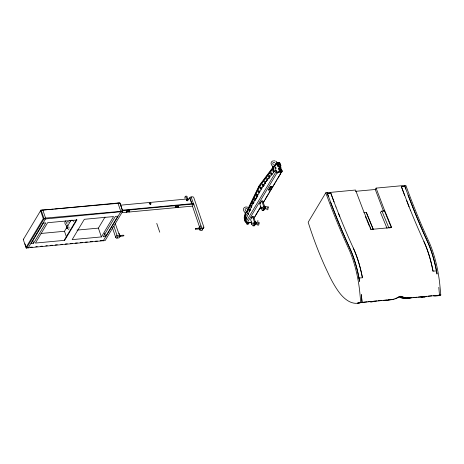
<?xml version="1.0" encoding="UTF-8"?>
<svg xmlns="http://www.w3.org/2000/svg" width="464" height="464" viewBox="0 0 464 464"><rect width="100%" height="100%" fill="white"/><g stroke="black" fill="none" stroke-linecap="round" stroke-linejoin="round"><path stroke-width="0.7" d="M123.47 235.468L123.656 235.161L123.824 235.654M45.634 218.544L45.547 218.933L120.75 211.752M195.715 228.561L195.733 229.054M66.578 226.577C66.294 226.148 68.017 225.121 68.162 226.188M245.253 213.411L245.526 212.657L246.604 212.692M272.994 167.255C271.956 167.028 274.265 165.567 274.34 166.779M186.041 197.229L185.936 196.893L186.383 197.873M258.941 224.431L258.761 224.86M187.549 198.818L187.212 198.998A0.626 0.493 30.9 0 0 187.172 199.839A0.626 0.493 30.9 0 0 188.094 199.752A0.626 0.493 30.9 0 0 187.502 198.969L187.404 198.969M251.001 222.581L251.488 222.291L251.279 222.552M277.559 172.857L277.768 172.596L277.484 172.875M123.766 235.909L123.778 235.347M195.675 229.007L195.773 228.549L195.651 228.938M251.569 222.447A1.044 0.818 30.9 0 1 251.331 222.5L247.097 222.894A1.044 0.818 30.9 0 1 245.856 222.105L245.607 221.374A1.044 0.435 84.7 0 1 245.601 220.023L252.857 203.447L266.052 181.407L275.239 170.503L275.709 170.456A1.044 0.435 84.7 0 1 276.295 170.851L277.165 171.976L281.515 171.552L281.474 170.369A1.044 0.435 84.7 0 0 280.888 169.975A1.56 0.655 84.7 0 0 280.882 167.777L280.273 165.99L278.493 166.373L277.745 164.163A2.291 0.957 84.7 0 0 276.428 163.34L273.818 166.814M186.754 199.682L186.777 200.158M245.166 214.629L244.54 215.928A2.813 1.177 84.7 0 0 244.534 219.652L245.282 221.856L246.413 221.751M246.111 212.68L258.987 186.035L259.625 185.977L259.788 186.389L247.074 212.738M245.334 215.041L244.702 216.34A2.291 0.957 84.7 0 0 244.696 219.373L245.282 221.856M246.587 212.442L259.15 186.453L258.987 186.035M259.475 186.29L259.625 185.977M245.798 215.348L245.346 216.282A2.291 0.957 84.7 0 0 245.34 219.315L245.653 220.238M27.985 247.596L26.112 248.014L26.605 247.921L43.894 219.037L45.588 218.88L28.229 247.834M33.588 243.229L45.768 222.882L43.314 223.114L31.134 243.461L33.588 243.229L32.671 240.526M66.654 237.62L64.496 231.275L66.712 227.58M67.819 225.73L71.137 220.18M64.664 240.34L76.844 219.994L76.659 219.443L64.479 239.789L64.664 240.34L35.426 243.061L47.606 222.714L76.844 219.994M101.39 236.918L113.57 216.572L84.326 219.298L72.152 239.639L101.39 236.918L98.397 228.12L105.038 217.024M105.682 236.518L117.862 216.172L115.403 216.404L103.223 236.75L105.682 236.518L104.528 233.137M103.252 240.781L120.698 211.891L122.798 211.375L119.886 202.82L54.711 209.003M103.414 240.77L105.108 240.613L122.716 211.248L120.014 203.313M126.568 210.975L126.243 211.526L126.486 212.251L126.817 211.7L126.568 210.975L129.392 210.714L129.642 211.433L129.311 211.984M129.067 211.265L129.392 210.714M115.269 223.654L118.865 233.63A1.044 0.47 -18.8 0 1 119.474 234.094L120.222 236.292L119.596 237.336A1.044 0.47 -18.8 0 1 118.326 237.974L116.916 238.107A1.044 0.818 30.9 0 1 115.675 237.319L116.957 235.173L113.924 226.264M116.916 238.107L118.198 235.961L119.613 235.834A1.044 0.47 -18.8 0 1 120.222 236.292M175.514 206.422L175.189 206.973L175.433 207.692L175.763 207.141L175.514 206.422L178.338 206.155L178.582 206.88L178.257 207.431L178.008 206.706L178.338 206.155M202.872 228.694L203.835 227.082L193.801 197.612A1.044 0.818 30.9 0 0 192.566 196.817L191.151 196.951A1.044 0.47 -18.8 0 0 189.88 197.589L189.254 198.633A1.044 0.47 -18.8 0 0 189.202 198.836M192.456 203.638L192.125 204.189L189.88 197.589M199.711 227.441L192.45 206.115L193.737 203.974L121.957 210.656M199.184 228.027A1.044 0.47 -18.8 0 1 199.137 227.667L199.764 226.618A1.044 0.47 -18.8 0 1 201.034 225.985L193.737 203.974M202.553 229.228A1.044 0.818 30.9 0 1 201.91 230.196L200.5 230.324A1.044 0.47 -18.8 0 1 199.885 229.866L200.512 228.822A1.044 0.47 -18.8 0 1 201.782 228.184L203.197 228.05A1.044 0.818 30.9 0 0 203.835 227.082M201.91 230.196L203.197 228.05M254.063 202.176L253.327 203.4L252.857 203.447M255.159 200.338L257.729 196.057M263.587 186.261L264.323 185.037M278.684 164.935L279.792 164.575M278.696 165.027L278.551 163.833A2.813 1.177 84.7 0 0 277.188 162.586M278.493 166.373L277.907 163.891A2.813 1.177 84.7 0 0 276.295 162.881L274.12 165.77M246.123 221.56L246.564 223.619A1.56 0.655 84.7 0 0 247.509 224.118L248.594 222.302M245.856 222.105L276.074 171.622L275.825 170.891A1.044 0.435 84.7 0 0 275.239 170.503M280.273 165.99L280.111 166.263L280.917 165.886L280.169 163.682A2.813 1.177 84.7 0 0 278.551 162.667M247.097 222.894L277.31 172.417L281.549 172.022A1.044 0.818 30.9 0 0 282.187 171.054L281.944 170.323A1.044 0.435 84.7 0 0 281.358 169.928L279.508 171.61M251.175 217.993L251.911 216.763M259.649 203.835L260.756 201.985M278.812 171.819L279.896 170.004A1.56 0.655 84.7 0 0 279.943 167.864L279.334 166.077M252.433 224.999A2.082 0.87 84.7 0 0 253.686 225.661L254.632 225.574L255.223 224.582A2.082 0.87 84.7 0 0 255.281 221.722L253.454 216.357L252.515 216.444L250.606 219.634L251.743 222.987M261.713 209.496A2.082 0.87 84.7 0 0 262.972 210.151L263.912 210.064L264.503 209.078A2.082 0.87 84.7 0 0 264.561 206.219L262.734 200.848L261.795 200.935L259.886 204.125L261.029 207.483M270.454 186.476L268.54 189.666L268.691 190.107L269.636 190.02L271.544 186.83L271.394 186.389L270.454 186.476L270.599 186.917L268.691 190.107M249.533 222.215L248.449 224.031A1.56 0.655 84.7 0 1 247.643 223.845M279.751 171.732L280.836 169.917M251.331 222.5C252.12 221.519 249.963 222.558 251.204 222.575M253.785 218.405L260.855 206.59M263.088 202.855L281.549 172.022M254.922 216.607L260.449 207.373M263.395 202.449L264.503 200.605M265.24 199.369L268.186 194.445M268.923 193.215L270.031 191.365M270.767 190.136L275.187 182.752M275.923 181.517L277.031 179.672M277.768 178.443L280.714 173.513M281.364 172.446L282.187 171.054M253.686 225.661L254.284 224.669A2.082 0.87 84.7 0 0 254.342 221.809L252.515 216.444M262.972 210.151L263.564 209.165A2.082 0.87 84.7 0 0 263.622 206.306L261.795 200.935M405.826 189.115L404.544 185.467L376.101 188.111L384.093 209.142L391.662 227.505L371.107 229.419L363.538 211.056L355.54 190.025L325.78 192.827L308.171 222.244A256.482 107.48 84.7 0 0 327.741 272.339A114.608 48.024 84.7 0 0 337.688 290.348A72.964 30.578 84.7 0 0 360.754 302.487L391.233 299.715A21.327 19.36 85.2 0 0 399.405 296.734A2.999 2.72 85.2 0 1 400.554 296.31A2.999 2.72 85.2 0 1 401.76 296.513A21.327 19.36 85.2 0 0 410.338 297.94M328.379 196.324L327.097 192.676M334.022 201.939L330.786 193.128L327.358 193.447M383.571 211.3L375.277 189.486L376.101 188.111M404.614 195.367L401.348 186.615L404.805 186.238M408.042 195.048L413.801 209.803A520.654 218.179 84.7 0 0 427.298 241.193A72.778 30.496 84.7 0 1 436.427 270.866L437.053 274.102L436.462 270.843A72.964 30.578 84.7 0 0 427.315 241.129A520.492 218.109 84.7 0 1 408.859 197.096L404.544 185.467M53.285 209.136L40.722 210.192L42.903 210.233L45.6 218.167L43.906 218.324L43.894 219.037M273.25 166.93L259.347 185.432L259.48 185.896L260.124 185.832L273.134 168.536M259.48 185.896L272.519 168.548M260.165 185.136L259.985 185.374A8.949 3.753 84.7 0 1 260.165 185.159L260.316 185.594M274.415 166.831L277.066 163.282A2.291 0.957 84.7 0 1 277.275 163.09M281.416 172.405C280.807 171.506 281.143 172.956 280.911 172.486M247.793 222.784C247.283 222.221 247.3 223.271 247.817 222.633M268.818 178.634L269.735 177.544M73.898 220.945L73.219 221.403M68.956 229.193L68.457 229.593M195.68 228.59L196.034 228.822L195.727 229.117M199.984 228.856L199.822 228.068L199.938 228.874L196.423 229.199M268.041 209.357L267.334 209.798L266.649 209.479M42.555 210.134L42.845 210.157M117.665 203.145L118.042 203.342L42.833 210.082M258.564 225.098L257.369 224.982M391.662 227.505L391.349 227.638L384.401 210.818L381.913 211.05L380.399 212.274L387.04 228.34M23.606 239.105L23.368 239.644M277.629 172.823C278.528 172.057 276.393 172.55 277.339 172.892M330.594 202.258L336.354 217.013A520.654 218.179 84.7 0 0 349.85 248.402A72.778 30.496 84.7 0 1 358.979 278.075L362.448 277.733A72.883 30.543 84.7 0 0 353.307 248.02A520.573 218.144 84.7 0 1 339.81 216.63L338.517 213.382M423.87 241.512A72.778 30.496 84.7 0 1 433.005 271.185L433.045 271.162A72.883 30.543 84.7 0 0 423.899 241.448A520.573 218.144 84.7 0 1 410.402 210.059M358.979 278.075L359.014 278.058A72.964 30.578 84.7 0 0 349.868 248.339A520.492 218.109 84.7 0 1 331.412 204.305L327.079 192.705M436.427 270.866L433.005 271.185M257.305 220.957L258.181 220.945M277.536 172.782L277.24 172.828M421.938 297.14L422.46 297.035M386.419 300.405L391.193 299.512M357.471 303.096L367.105 301.844M357.483 303.201L362.053 302.366L361.346 294.57L362.065 302.435L361.456 302.366M434.919 295.887L439.512 295.22L438.793 287.361M439.501 295.156L434.93 295.991A72.964 30.578 84.7 0 1 433.596 295.928M371.913 301.751L374.97 301.455L370.533 301.931L372.047 301.733M422.344 297.041L420.947 297.238L425.384 296.763L423.986 296.954M425.053 296.798L422.275 297.088M276.556 163.989L276.399 163.525M278.864 164.749L279.838 164.662L279.508 163.74A2.813 1.177 84.7 0 0 277.89 162.731M278.661 166.095L280.917 165.886M275.825 170.891L276.295 170.851M281.474 170.369L281.944 170.323M266.052 181.407L266.522 181.36M259.15 186.453L259.788 186.389M270.599 186.917L271.544 186.83M117.943 203.093L119.706 203.081M120.495 205.192L186.447 199.05M187.879 198.917L190.031 198.714L191.765 203.8M122.009 210.198L193.395 203.551L191.151 196.951M122.409 211.016L120.715 211.172L118.013 203.238M404.527 185.496L405.826 185.374A520.492 218.109 84.7 0 0 428.614 241.007A72.964 30.578 84.7 0 1 439.75 283.939L440.8 295.034A72.964 30.578 84.7 0 1 436.224 295.87M126.817 211.7L129.642 211.433M175.763 207.141L178.582 206.88M327.329 193.505L330.751 193.186M401.348 186.615L404.776 186.296M122.107 212.663L192.45 206.115M355.43 191.336L375.277 189.486M263.622 206.306L264.561 206.219M263.564 209.165L264.503 209.078M40.983 233.467L64.496 231.275M77.018 230.109L98.397 228.12M245.601 220.023L246.071 219.977A1.044 0.435 84.7 0 0 246.013 220.156M254.342 221.809L255.281 221.722M363.84 212.732L366.328 212.5L373.323 229.616M120.275 235.463L123.093 235.202M196.347 228.381L199.909 228.062M119.648 236.344L123.163 236.019M254.284 224.669L255.223 224.582M30.102 247.295L32.248 247.097M35.827 246.761L37.253 246.628M40.832 246.297L42.265 246.164M45.843 245.827L47.27 245.694M50.135 245.433L52.281 245.23M55.141 244.963L57.287 244.766M60.865 244.429L62.292 244.296M65.157 244.029L67.303 243.832M70.163 243.565L72.309 243.368M75.168 243.101L77.314 242.898M80.179 242.631L82.325 242.434M85.185 242.167L87.331 241.964M90.19 241.703L92.336 241.5M95.201 241.234L97.347 241.036M100.207 240.77L102.353 240.567M26.605 247.921L28.298 247.764M372.035 229.436L373.276 229.32L366.328 212.5M390.729 227.696L388.867 227.87L381.913 211.05M368.515 301.71L372.047 301.38M373.456 301.252L376.988 300.921M378.398 300.788L381.93 300.463M383.339 300.33L386.872 299.999M388.281 299.872L390.404 299.674M412.078 297.656L405.959 298.584L401.267 297.755A72.86 30.531 84.7 0 0 405.977 298.584M413.488 297.523L417.02 297.198M418.429 297.064L426.903 296.276M428.313 296.142L431.845 295.817M433.254 295.684L436.786 295.353M440.8 295.034L409.747 297.987A21.327 19.36 85.2 0 1 401.169 296.56L401.122 296.438A2.999 2.72 85.2 0 0 400.212 296.339A2.999 2.72 85.2 0 0 399.33 296.6M399.104 296.734L398.814 296.78A21.327 19.36 85.2 0 1 394.887 298.787M250.96 222.529L251.575 222.169M409.938 297.853L407.554 297.708M27.956 247.498L28.142 247.828L103.449 240.7L103.153 240.677M401.145 297.772L399.672 297.476L400.467 297.633M274.787 162.504C272.838 162.011 272.055 163.386 273.447 164.888M247.138 208.696C245.091 208.168 244.395 209.716 245.937 211.236M187.259 200.465L186.87 200.274M69.055 222.099C66.961 221.154 65.685 222.587 67.257 224.286M281.462 172.283L280.952 172.538M187.299 198.969L186.783 198.766L186.748 199.131M365.336 216.421L366.154 218.393M366.699 219.704L369.431 226.27M369.976 227.586L370.794 229.552M410.373 210.122L406.592 200.373M339.781 216.694L335.994 206.944M409.08 206.874L401.383 186.557M335.965 207.008L330.786 193.128M280.001 163.954L280.755 166.158M272.774 167.139L272.478 166.274A1.224 0.963 30.9 0 0 272.171 165.787A3.747 2.952 30.9 0 1 273.534 160.805M269.485 189.579L269.636 190.02M245.125 213.33L244.835 212.466A1.224 0.963 30.9 0 0 244.522 211.978A3.747 2.952 30.9 0 1 243.971 207.93A3.747 2.952 30.9 0 1 248.298 207.524M201.034 225.985L201.782 228.184M199.764 226.618L200.512 228.822M199.137 227.667L199.885 229.866M156.762 223.404L159.755 232.197M118.865 233.63L119.613 235.834M112.41 227.72L115.675 237.319M66.601 226.548L66.306 225.695A1.218 0.963 30.9 0 0 65.998 225.202A3.753 2.958 30.9 0 1 65.813 220.789M41.203 210.389L43.906 218.324M24.94 243.786L26.291 247.753M276.457 163.479L276.59 163.943M120.762 211.364L45.565 218.074L45.646 218.358M187.398 197.658C187.375 195.008 184.133 195.936 184.939 198.261M360.754 302.487L359.71 291.392A72.964 30.578 84.7 0 0 348.568 248.46A520.492 218.109 84.7 0 1 325.78 192.827M187.868 200.274A0.783 0.615 30.9 0 1 186.789 200.68A0.783 0.615 30.9 0 1 186.725 199.549M192.322 203.969A1.044 0.47 -18.8 0 1 193.395 203.551M118.198 235.961A1.044 0.818 30.9 0 1 116.957 235.173M149.222 203.876A0.783 0.615 30.9 0 1 150.104 203.545A0.783 0.615 30.9 0 1 150.672 204.421M72.309 220.203A0.992 0.412 84.7 0 1 71.729 220.255M72.407 220.197A0.992 0.412 84.7 0 1 71.821 220.243M68.887 227.116A0.992 0.412 84.7 0 1 68.927 228.311M69.774 220.742A3.753 2.958 30.9 0 1 70.319 221.09M247.121 213.457A0.992 0.412 84.7 0 1 247.329 213.695M274.874 167.353A0.992 0.412 84.7 0 1 275.158 168.194M275.152 168.687A0.992 0.412 84.7 0 1 274.943 169.169M280.54 167.62A0.87 0.684 30.9 0 1 280.65 168.183A0.87 0.684 30.9 0 0 280.563 167.173M274.334 160.817A3.747 2.952 30.9 0 1 275.152 160.996M275.947 161.333A3.747 2.952 30.9 0 1 276.66 161.814M257.781 196.434A1.119 0.47 84.7 0 1 257.526 194.689M259.602 192.67A1.119 0.47 84.7 0 1 259.341 190.93M255.026 200.286A1.119 0.47 84.7 0 1 254.846 198.354A1.119 0.47 84.7 0 1 255.635 199.259A1.119 0.47 84.7 0 1 255.71 198.447M247.706 222.459A1.119 0.47 84.7 0 1 247.045 222.511M245.004 218.962A2.813 1.177 84.7 0 1 245.009 216.352M246.181 219.217A1.119 0.47 84.7 0 1 245.601 217.854A1.119 0.47 84.7 0 1 246.227 217.117A1.119 0.47 84.7 0 1 246.483 218.863M261.429 188.941A1.119 0.47 84.7 0 1 261.174 187.195M246.599 218.341A1.119 0.47 84.7 0 1 246.622 217.256M247.498 213.579A1.119 0.47 84.7 0 1 248.043 213.359A1.119 0.47 84.7 0 1 248.379 214.594M259.509 186.255A8.949 3.753 84.7 0 1 259.66 185.942M249.458 211.398A1.119 0.47 84.7 0 1 249.446 209.566A1.119 0.47 84.7 0 1 250.183 210.54A1.119 0.47 84.7 0 1 250.334 209.548M251.273 207.634A1.119 0.47 84.7 0 1 251.169 205.958A1.119 0.47 84.7 0 1 251.888 206.231M253.095 203.876A1.119 0.47 84.7 0 1 252.984 202.2A1.119 0.47 84.7 0 1 253.704 202.466M278.203 163.67A2.291 0.957 84.7 0 1 278.383 164.105M279.583 169.633A1.119 0.47 84.7 0 1 279.519 167.875M265.57 183.065A1.119 0.47 84.7 0 1 265.611 181.186M272.078 174.725A1.119 0.47 84.7 0 1 271.771 173.217M269.833 177.393A1.119 0.47 84.7 0 1 269.77 175.63M267.49 179.452A1.119 0.47 84.7 0 1 267.502 178.889M274.004 171.494A1.119 0.47 84.7 0 1 273.951 170.143M263.343 185.681A1.119 0.47 84.7 0 1 263.291 184.33M278.151 165.265A1.119 0.47 84.7 0 1 278.162 164.703M275.227 167.208A1.119 0.47 84.7 0 1 276.016 168.113A1.119 0.47 84.7 0 1 275.401 169.134M266.997 180.589A1.119 0.47 84.7 0 1 266.551 179.063A1.119 0.47 84.7 0 1 267.206 178.565A1.119 0.47 84.7 0 1 267.421 180.264M265.211 183.286A1.119 0.47 84.7 0 1 264.428 182.474A1.119 0.47 84.7 0 1 264.95 181.279A1.119 0.47 84.7 0 1 265.292 183.1M279.606 163.183A2.291 0.957 84.7 0 1 279.821 163.519M277.31 172.417A1.044 0.818 30.9 0 1 276.074 171.622M263.912 210.064A2.082 0.87 84.7 0 1 262.833 209.827M262.357 207.588A0.824 0.348 84.7 0 1 262.827 207.286A0.824 0.348 84.7 0 1 263.007 208.481A0.824 0.348 84.7 0 1 262.502 208.574M264.37 206.787A1.061 0.447 84.7 0 1 265.031 208.034A1.061 0.447 84.7 0 1 264.329 208.574M264.735 206.7A1.114 0.47 84.7 0 1 265.431 208.011A1.114 0.47 84.7 0 1 264.695 208.58M264.996 206.764A1.143 0.481 84.7 0 1 265.657 207.043A1.143 0.481 84.7 0 1 265.715 208.574A1.143 0.481 84.7 0 1 265.066 208.562M267.943 206.816A0.766 0.319 84.7 0 1 268.383 207.002A0.766 0.319 84.7 0 1 268.418 208.034A0.766 0.319 84.7 0 1 267.983 208.023M266.516 206.619A1.143 0.481 84.7 0 1 267.322 207.547A1.143 0.481 84.7 0 1 266.696 208.591M264.416 207.014A0.824 0.348 84.7 0 1 264.921 207.768A0.824 0.348 84.7 0 1 264.561 208.597M253.112 222.923A0.824 0.348 84.7 0 1 253.628 222.929A0.824 0.348 84.7 0 1 253.669 224.135A0.824 0.348 84.7 0 1 253.153 223.915M254.632 225.574A2.082 0.87 84.7 0 1 253.762 225.643M255.635 222.459A1.143 0.481 84.7 0 1 256.273 222.337A1.143 0.481 84.7 0 1 256.499 223.857A1.143 0.481 84.7 0 1 255.896 224.24M255.27 222.511A1.114 0.47 84.7 0 1 256.099 222.946A1.114 0.47 84.7 0 1 255.652 224.356M258.657 222.326A0.766 0.319 84.7 0 1 259.103 222.511A0.766 0.319 84.7 0 1 259.138 223.538A0.766 0.319 84.7 0 1 258.703 223.532M257.236 222.128A1.143 0.481 84.7 0 1 257.897 222.407A1.143 0.481 84.7 0 1 257.949 223.938A1.143 0.481 84.7 0 1 257.3 223.926M255.484 222.703A0.824 0.348 84.7 0 1 255.589 223.868A0.824 0.348 84.7 0 1 255.101 223.909M254.991 222.407A1.061 0.447 84.7 0 1 255.629 222.743A1.061 0.447 84.7 0 1 255.6 224.199A1.061 0.447 84.7 0 1 254.956 223.868M353.278 248.083A72.778 30.496 84.7 0 1 362.407 277.756M393.843 299.129A21.327 19.36 85.2 0 1 390.636 299.767M251.268 223.37C251.407 225.643 252.196 222.407 251.268 223.37M260.548 207.86C260.658 210.111 261.516 206.938 260.548 207.86M40.571 210.708L23.287 239.586L25.984 247.521L43.274 218.643L40.571 210.708M359.606 281.317L359.014 278.058L359.606 281.317M186.98 199.764A0.626 0.493 30.9 0 0 188.007 199.909A0.626 0.493 30.9 0 0 187.456 199.05A0.626 0.493 30.9 0 0 186.98 199.764M149.652 203.829A0.783 0.615 30.9 0 0 150.933 204.015A0.783 0.615 30.9 0 0 150.243 202.942A0.783 0.615 30.9 0 0 149.652 203.829M66.613 227.319A0.992 0.412 84.7 0 0 67.106 228.769A0.992 0.412 84.7 0 0 67.332 227.261A0.992 0.412 84.7 0 0 66.613 227.319M66.712 227.308A0.992 0.412 84.7 0 0 67.205 228.758A0.992 0.412 84.7 0 0 67.425 227.25A0.992 0.412 84.7 0 0 66.712 227.308M245.236 214.09A0.992 0.412 84.7 0 0 245.729 215.54A0.992 0.412 84.7 0 0 245.955 214.032A0.992 0.412 84.7 0 0 245.236 214.09M245.143 214.101A0.992 0.412 84.7 0 0 245.636 215.545A0.992 0.412 84.7 0 0 245.856 214.037A0.992 0.412 84.7 0 0 245.143 214.101M272.884 167.898A0.992 0.412 84.7 0 0 273.377 169.348A0.992 0.412 84.7 0 0 273.603 167.84A0.992 0.412 84.7 0 0 272.884 167.898M272.791 167.91A0.992 0.412 84.7 0 0 273.284 169.354A0.992 0.412 84.7 0 0 273.505 167.846A0.992 0.412 84.7 0 0 272.791 167.91M256.534 195.013A1.119 0.47 84.7 0 0 257.091 196.649A1.119 0.47 84.7 0 0 257.34 194.944A1.119 0.47 84.7 0 0 256.534 195.013M258.349 191.255A1.119 0.47 84.7 0 0 258.906 192.891A1.119 0.47 84.7 0 0 259.161 191.185A1.119 0.47 84.7 0 0 258.349 191.255M260.176 187.52A1.119 0.47 84.7 0 0 260.733 189.161A1.119 0.47 84.7 0 0 260.988 187.45A1.119 0.47 84.7 0 0 260.176 187.52M277.223 164.79A1.119 0.47 84.7 0 0 277.779 166.431A1.119 0.47 84.7 0 0 278.035 164.726A1.119 0.47 84.7 0 0 277.223 164.79M278.446 168.386A1.119 0.47 84.7 0 0 279.003 170.021A1.119 0.47 84.7 0 0 279.258 168.316A1.119 0.47 84.7 0 0 278.446 168.386M262.299 184.655A1.119 0.47 84.7 0 0 262.856 186.29A1.119 0.47 84.7 0 0 263.111 184.585A1.119 0.47 84.7 0 0 262.299 184.655M272.96 170.468A1.119 0.47 84.7 0 0 273.516 172.103A1.119 0.47 84.7 0 0 273.772 170.398A1.119 0.47 84.7 0 0 272.96 170.468M270.825 173.304A1.119 0.47 84.7 0 0 271.382 174.94A1.119 0.47 84.7 0 0 271.637 173.234A1.119 0.47 84.7 0 0 270.825 173.304M268.697 176.14A1.119 0.47 84.7 0 0 269.253 177.782A1.119 0.47 84.7 0 0 269.503 176.071A1.119 0.47 84.7 0 0 268.697 176.14M260.791 207.733A0.824 0.348 84.7 0 0 261.203 208.939A0.824 0.348 84.7 0 0 261.389 207.686A0.824 0.348 84.7 0 0 260.791 207.733M251.511 223.242A0.824 0.348 84.7 0 0 251.923 224.448A0.824 0.348 84.7 0 0 252.109 223.19A0.824 0.348 84.7 0 0 251.511 223.242"/></g></svg>
